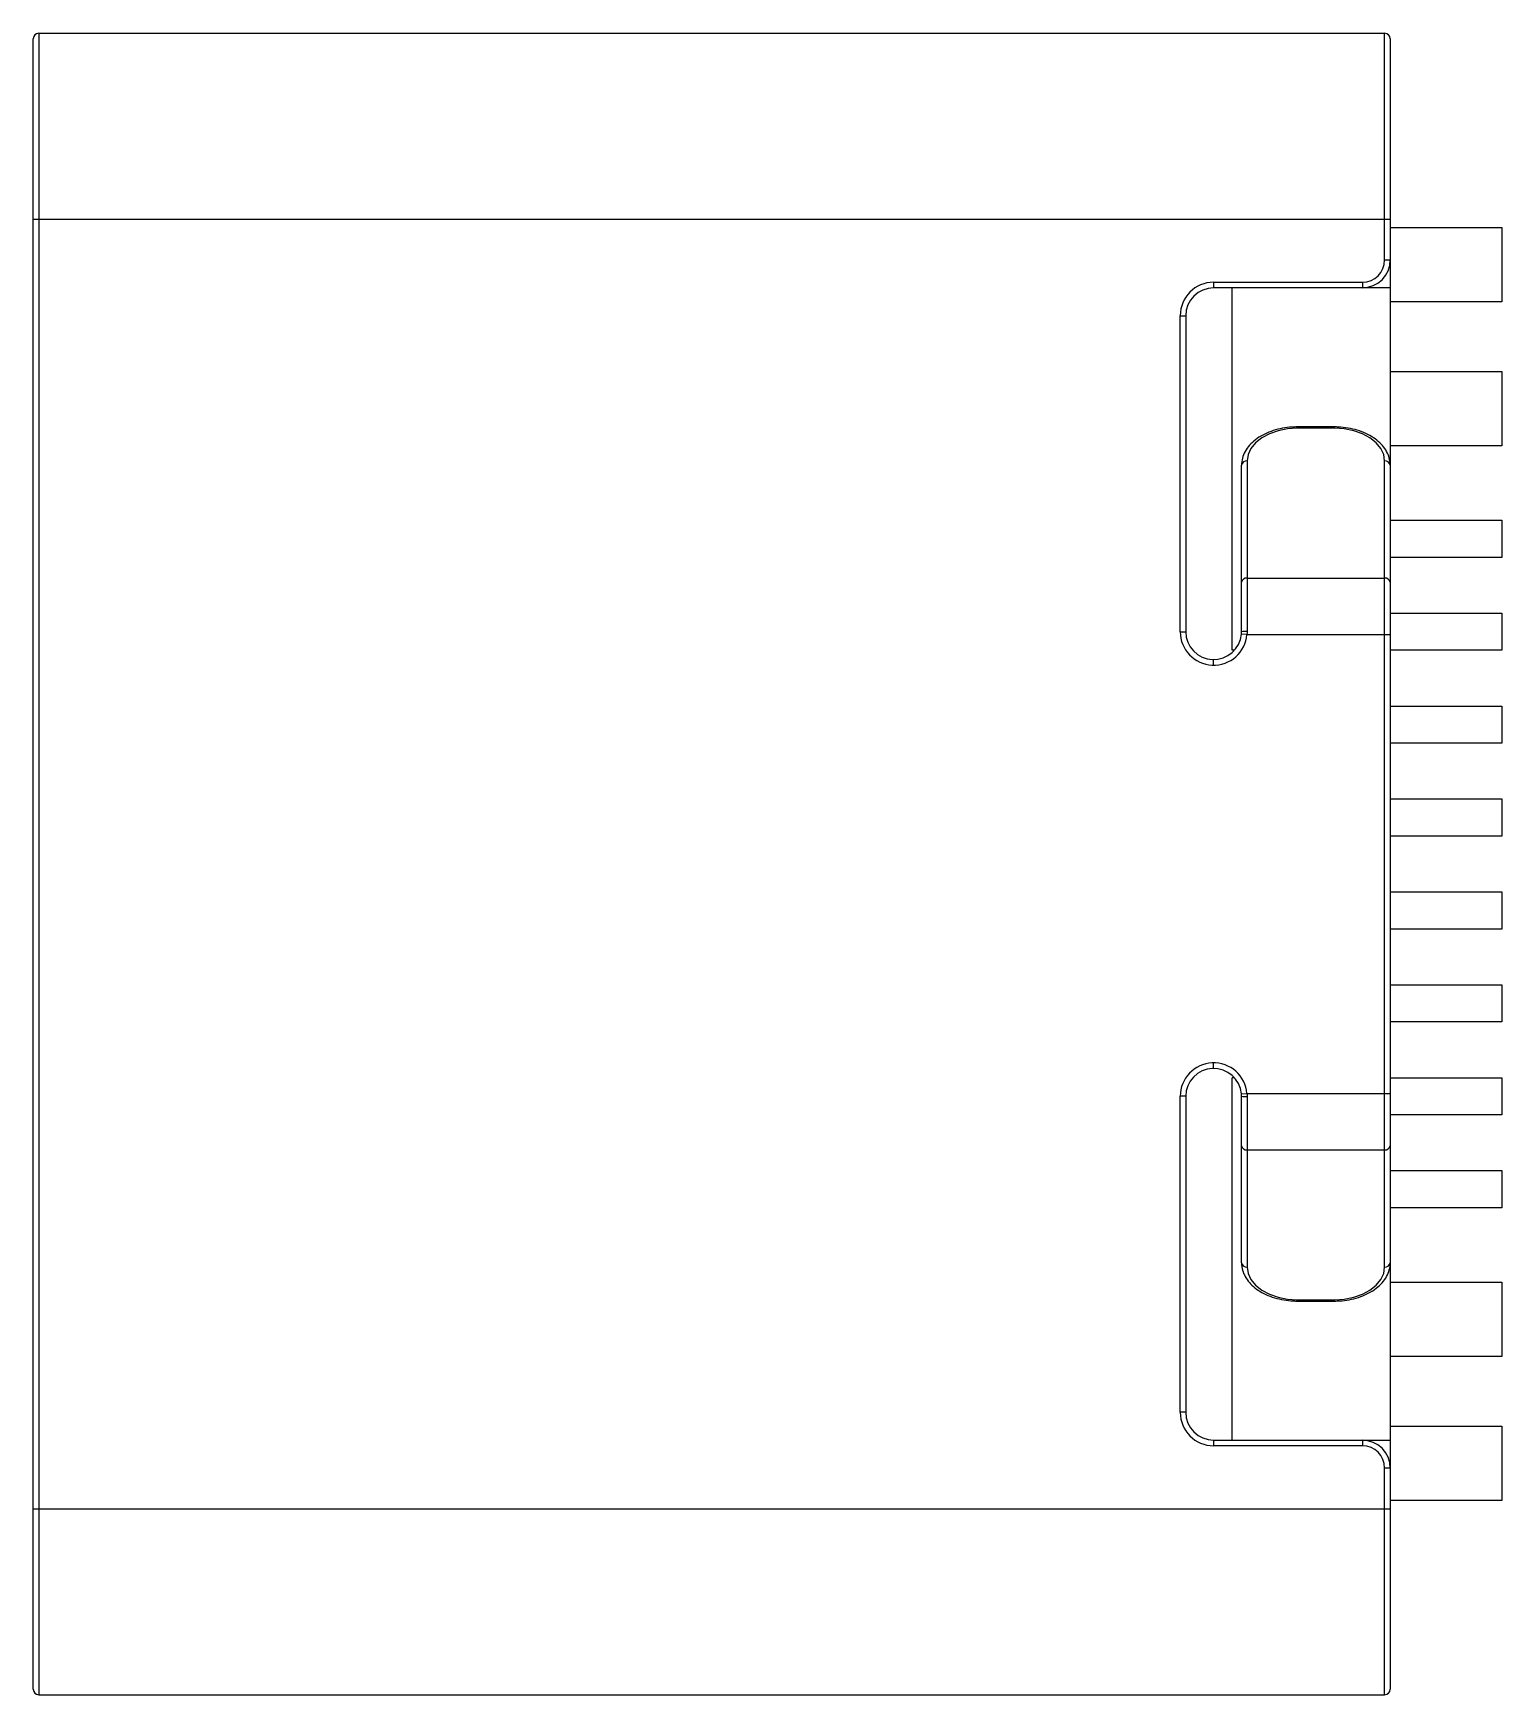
# Model space of a CAD drawing. Header units: millimetres. Extents: x -5.09 to 2.81, y -4.47 to 4.47.
import ezdxf

# ---------------------------------------------------------------- set-up
doc = ezdxf.new("R2010")
doc.units = ezdxf.units.MM

msp = doc.modelspace()

# ---------------------------------------------------------------- linework, layer by layer
at = {"color": 7, "linetype": 'Continuous', "lineweight": 25}
for p, q in [((-5.094, -4.44), (-5.094, 4.44)), ((-5.064, 4.47), (-5.064, -4.47)), ((-5.064, 4.47), (2.176, 4.47)), ((2.176, 3.25), (2.176, 4.47)), ((2.206, 4.44), (2.206, -4.44)), ((-5.094, 3.47), (2.206, 3.47)), ((2.206, 3.425), (2.806, 3.425)), ((2.806, 3.425), (2.806, 3.025)), ((2.176, 3.25), (2.206, 3.25)), ((1.256, 3.13), (1.256, 3.1)), ((1.256, 3.13), (2.056, 3.13)), ((2.056, 3.13), (2.056, 3.1)), ((2.206, 3.1), (1.256, 3.1)), ((1.356, 1.15), (1.356, 3.1)), ((2.806, 3.025), (2.206, 3.025)), ((1.076, 2.95), (1.106, 2.95)), ((1.076, 1.25), (1.076, 2.95)), ((1.106, 2.95), (1.106, 1.25)), ((2.206, 2.65), (2.806, 2.65)), ((2.806, 2.65), (2.806, 2.25)), ((1.906, 2.3516), (1.706, 2.3516)), ((1.706, 2.3444), (1.706, 2.3516)), ((1.906, 2.3444), (1.706, 2.3444)), ((1.906, 2.3444), (1.906, 2.3516)), ((2.806, 2.25), (2.206, 2.25)), ((1.406, 1.25), (1.406, 2.1459)), ((1.436, 2.1687), (1.436, 1.2512)), ((2.176, -2.1687), (2.176, 2.1687)), ((2.206, 1.85), (2.806, 1.85)), ((2.806, 1.85), (2.806, 1.65)), ((2.806, 1.65), (2.206, 1.65)), ((1.436, 1.5387), (2.176, 1.5387)), ((2.206, 1.35), (2.806, 1.35)), ((2.806, 1.35), (2.806, 1.15)), ((1.076, 1.25), (1.106, 1.25)), ((1.4353, 1.235), (1.4054, 1.2375)), ((1.4353, 1.235), (2.206, 1.235)), ((1.256, 1.07), (1.256, 1.1)), ((1.3678, 1.15), (1.356, 1.15)), ((2.806, 1.15), (2.206, 1.15)), ((2.206, 0.85), (2.806, 0.85)), ((2.806, 0.85), (2.806, 0.65)), ((2.806, 0.65), (2.206, 0.65)), ((2.206, 0.35), (2.806, 0.35)), ((2.806, 0.35), (2.806, 0.15)), ((2.806, 0.15), (2.206, 0.15)), ((2.206, -0.15), (2.806, -0.15)), ((2.806, -0.15), (2.806, -0.35)), ((2.806, -0.35), (2.206, -0.35)), ((2.206, -0.65), (2.806, -0.65)), ((2.806, -0.65), (2.806, -0.85)), ((2.806, -0.85), (2.206, -0.85)), ((1.256, -1.1), (1.256, -1.07)), ((1.3678, -1.15), (1.356, -1.15)), ((1.356, -3.1), (1.356, -1.15)), ((2.206, -1.15), (2.806, -1.15)), ((2.806, -1.15), (2.806, -1.35)), ((1.076, -2.95), (1.076, -1.25)), ((1.106, -1.25), (1.076, -1.25)), ((1.106, -1.25), (1.106, -2.95)), ((1.4054, -1.2375), (1.4353, -1.235)), ((1.406, -2.1459), (1.406, -1.25)), ((1.4353, -1.235), (2.206, -1.235)), ((1.436, -1.2512), (1.436, -2.1687)), ((2.806, -1.35), (2.206, -1.35)), ((1.436, -1.5387), (2.176, -1.5387)), ((2.206, -1.65), (2.806, -1.65)), ((2.806, -1.65), (2.806, -1.85)), ((2.806, -1.85), (2.206, -1.85)), ((2.206, -2.25), (2.806, -2.25)), ((2.806, -2.25), (2.806, -2.65)), ((1.706, -2.3444), (1.906, -2.3444)), ((1.706, -2.3516), (1.706, -2.3444)), ((1.706, -2.3516), (1.906, -2.3516)), ((1.906, -2.3516), (1.906, -2.3444)), ((2.806, -2.65), (2.206, -2.65)), ((1.106, -2.95), (1.076, -2.95)), ((2.206, -3.025), (2.806, -3.025)), ((2.806, -3.025), (2.806, -3.425)), ((1.256, -3.1), (2.206, -3.1)), ((1.256, -3.1), (1.256, -3.13)), ((2.056, -3.1), (2.056, -3.13)), ((2.056, -3.13), (1.256, -3.13)), ((2.206, -3.25), (2.176, -3.25)), ((2.176, -4.47), (2.176, -3.25)), ((-5.094, -3.47), (2.206, -3.47)), ((2.806, -3.425), (2.206, -3.425)), ((-5.064, -4.47), (2.176, -4.47))]:
    msp.add_line(p, q, dxfattribs=at)
at = {"color": 7, "linetype": 'Continuous', "lineweight": 25, "flags": 128}
for points in [[(1.706, 2.3444), (1.6533, 2.341), (1.6026, 2.331), (1.556, 2.3148), (1.515, 2.2929), (1.4815, 2.2663), (1.4565, 2.2359), (1.4411, 2.2029), (1.436, 2.1687)], [(2.176, 2.1687), (2.1708, 2.2029), (2.1554, 2.2359), (2.1305, 2.2663), (2.0969, 2.2929), (2.056, 2.3148), (2.0093, 2.331), (1.9586, 2.341), (1.906, 2.3444)], [(1.436, -2.1687), (1.4411, -2.2029), (1.4565, -2.2359), (1.4815, -2.2663), (1.515, -2.2929), (1.556, -2.3148), (1.6026, -2.331), (1.6533, -2.341), (1.706, -2.3444)], [(1.906, -2.3444), (1.9586, -2.341), (2.0093, -2.331), (2.056, -2.3148), (2.0969, -2.2929), (2.1305, -2.2663), (2.1554, -2.2359), (2.1708, -2.2029), (2.176, -2.1687)]]:
    msp.add_lwpolyline(points, dxfattribs=at)
at = {"color": 7, "linetype": 'Continuous', "lineweight": 25}
for centre, radius, start, end in [((-5.064, 4.44), 0.03, 90, 180), ((2.176, 4.44), 0.03, 0, 90), ((2.056, 3.25), 0.12, 270, 0), ((2.056, 3.25), 0.15, 270, 0), ((1.256, 2.95), 0.18, 90, 180), ((1.256, 2.95), 0.15, 90, 180), ((1.4328, 2.1417), 0.0271, 83.28063, 171.13502), ((2.1791, 2.1417), 0.0271, 8.86498, 96.71937), ((1.4328, 1.5118), 0.0271, 83.28063, 171.13502), ((2.1791, 1.5118), 0.0271, 8.86498, 96.71937), ((1.256, 1.25), 0.18, 180, 355.225), ((1.256, 1.25), 0.15, 180, 355.225), ((1.4285, 1.0651), 0.1863, 87.69611, 96.94192), ((1.256, -1.25), 0.18, 4.775, 180), ((1.256, -1.25), 0.15, 4.775, 180), ((1.4285, -1.0651), 0.1863, 263.05808, 272.30389), ((1.4328, -1.5118), 0.0271, 188.86498, 276.71937), ((2.1791, -1.5118), 0.0271, 263.28063, 351.13502), ((1.4328, -2.1417), 0.0271, 188.86498, 276.71937), ((2.1791, -2.1417), 0.0271, 263.28063, 351.13502), ((1.256, -2.95), 0.18, 180, 270), ((1.256, -2.95), 0.15, 180, 270), ((2.056, -3.25), 0.15, 0, 90), ((2.056, -3.25), 0.12, 0, 90), ((-5.064, -4.44), 0.03, 180, 270), ((2.176, -4.44), 0.03, 270, 0)]:
    msp.add_arc(centre, radius, start, end, dxfattribs=at)
for points, knots in [([(1.706, 2.3516), (1.6966, 2.3514), (1.6697, 2.3509), (1.6257, 2.3452), (1.5759, 2.3328), (1.53, 2.3143), (1.4893, 2.2905), (1.4552, 2.2617), (1.4291, 2.2288), (1.4121, 2.1929), (1.4063, 2.1646), (1.406, 2.149), (1.406, 2.1459)], [0, 0, 0, 0, 0.0606084, 0.1745627, 0.2888412, 0.4034828, 0.5185628, 0.6339164, 0.7487617, 0.8618823, 0.9722836, 1, 1, 1, 1]), ([(2.206, 2.1459), (2.2056, 2.153), (2.2048, 2.1723), (2.1958, 2.2031), (2.1774, 2.2368), (2.1507, 2.2675), (2.1165, 2.2946), (2.0756, 2.3173), (2.0293, 2.3348), (1.9793, 2.3465), (1.9375, 2.3511), (1.9129, 2.3515), (1.906, 2.3516)], [0, 0, 0, 0, 0.063192, 0.170327, 0.27797, 0.38756, 0.499382, 0.612734, 0.726737, 0.840771, 0.954728, 1, 1, 1, 1]), ([(1.406, -2.1459), (1.4063, -2.153), (1.4071, -2.1723), (1.4161, -2.2031), (1.4346, -2.2368), (1.4613, -2.2675), (1.4955, -2.2946), (1.5363, -2.3173), (1.5826, -2.3348), (1.6326, -2.3465), (1.6744, -2.3511), (1.699, -2.3515), (1.706, -2.3516)], [0, 0, 0, 0, 0.0631923, 0.1703267, 0.27797, 0.3875597, 0.4993824, 0.6127344, 0.7267368, 0.8407713, 0.9547275, 1, 1, 1, 1]), ([(1.906, -2.3516), (1.9153, -2.3514), (1.9422, -2.3509), (1.9862, -2.3452), (2.036, -2.3328), (2.0819, -2.3143), (2.1226, -2.2905), (2.1567, -2.2617), (2.1828, -2.2288), (2.1998, -2.1929), (2.2056, -2.1646), (2.2059, -2.149), (2.206, -2.1459)], [0, 0, 0, 0, 0.0606084, 0.1745627, 0.2888412, 0.4034828, 0.5185628, 0.6339164, 0.7487617, 0.8618823, 0.9722836, 1, 1, 1, 1])]:
    msp.add_open_spline(points, degree=3, knots=knots, dxfattribs=at)
for points in [[(1.4054, 1.2375), (1.4058, 1.2417), (1.406, 1.2458), (1.406, 1.25)], [(1.436, 1.2512), (1.436, 1.2458), (1.4357, 1.2404), (1.4353, 1.235)], [(1.406, -1.25), (1.406, -1.2458), (1.4058, -1.2417), (1.4054, -1.2375)], [(1.4353, -1.235), (1.4357, -1.2404), (1.436, -1.2458), (1.436, -1.2512)]]:
    msp.add_open_spline(points, degree=3, dxfattribs=at)

doc.saveas('drawing.dxf')
